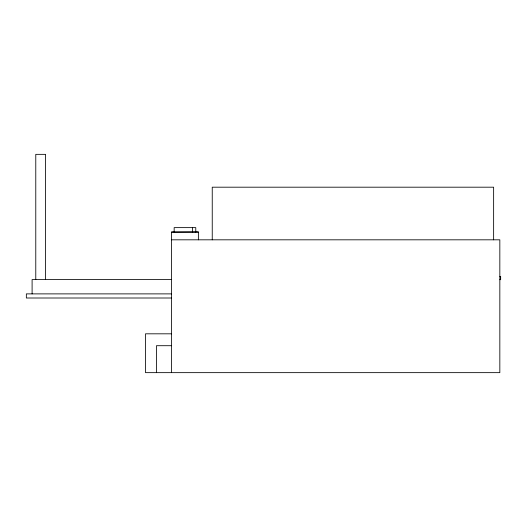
<?xml version="1.0" encoding="UTF-8"?>
<svg xmlns="http://www.w3.org/2000/svg" width="527" height="527" viewBox="0 0 527 527"><rect width="100%" height="100%" fill="white"/><g stroke="black" fill="none" stroke-linecap="round" stroke-linejoin="round"><path stroke-width="0.79" d="M198.376 239.818L198.376 232.012L174.16 232.091L174.16 227.624L195.774 227.624L195.774 232.012M171.552 232.091L198.376 232.012M174.437 232.012L171.552 232.012L171.552 372.648M171.552 239.818L499.833 239.818L499.833 372.648L145.505 372.648L145.505 333.815L171.552 333.815M499.833 276.471L500.65 276.471L500.65 279.672L499.833 279.672M171.552 279.587L32.101 279.587L32.101 293.882M171.552 293.882L26.35 293.882L26.35 298.005L171.552 298.005M171.552 345.705L156.466 345.705L156.466 372.648M493.634 239.818L493.634 187.19L212.243 187.19L212.243 239.818M192.605 227.624L192.605 232.012M45.592 279.587L45.592 154.352L35.777 154.352L35.777 279.587"/></g></svg>
